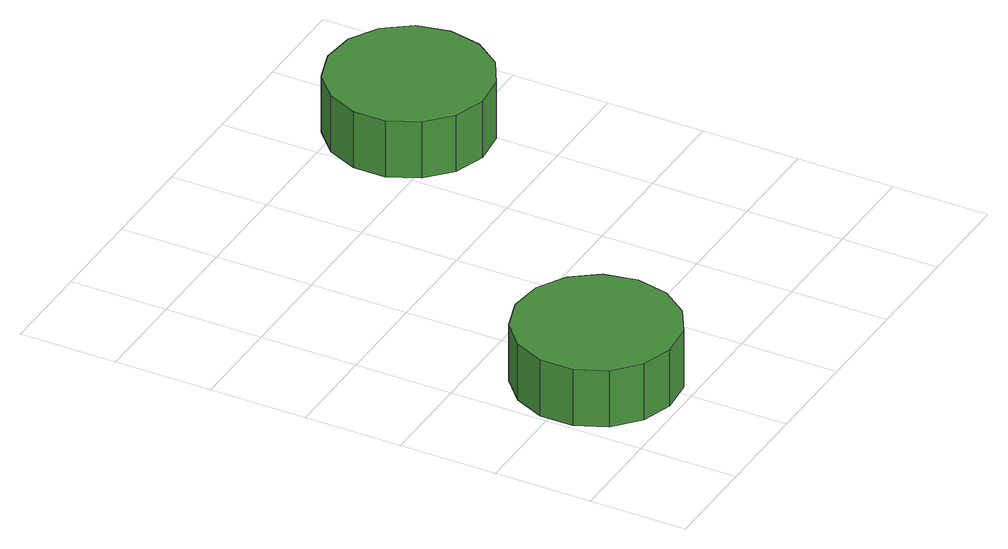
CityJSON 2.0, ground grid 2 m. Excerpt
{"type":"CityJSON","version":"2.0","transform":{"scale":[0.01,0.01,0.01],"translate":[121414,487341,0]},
"CityObjects":{
"tree1":{"type":"SolitaryVegetationObject","attributes":{"function":"something"},"geometry":[{"type":"MultiSurface","lod":"1","boundaries":[[[0,1,2,3,4,5,6,7,8,9,10,11,12,13,14]],[[15,16,17,18,19,20,21,22,23,24,25,26,27,28,29]],[[0,29,28,1]],[[1,28,27,2]],[[2,27,26,3]],[[3,26,25,4]],[[4,25,24,5]],[[5,24,23,6]],[[6,23,22,7]],[[7,22,21,8]],[[8,21,20,9]],[[9,20,19,10]],[[10,19,18,11]],[[11,18,17,12]],[[12,17,16,13]],[[13,16,15,14]],[[14,15,29,0]]]}]},
"tree2":{"type":"SolitaryVegetationObject","attributes":{"function":"something"},"geometry":[{"type":"MultiSurface","lod":"1","boundaries":[[[30,31,32,33,34,35,36,37,38,39,40,41,42,43,44]],[[45,46,47,48,49,50,51,52,53,54,55,56,57,58,59]],[[30,59,58,31]],[[31,58,57,32]],[[32,57,56,33]],[[33,56,55,34]],[[34,55,54,35]],[[35,54,53,36]],[[36,53,52,37]],[[37,52,51,38]],[[38,51,50,39]],[[39,50,49,40]],[[40,49,48,41]],[[41,48,47,42]],[[42,47,46,43]],[[43,46,45,44]],[[44,45,59,30]]]}]}
},
"vertices":[
[335,183,183],[321,250,183],[281,305,183],[222,339,183],[154,346,183],[89,325,183],[39,279,183],[11,217,183],[11,149,183],[39,87,183],[89,41,183],[154,20,183],[222,27,183],[281,61,183],[321,116,183],[321,116,58],[281,61,58],[222,27,58],[154,20,58],[89,41,58],[39,87,58],[11,149,58],[11,217,58],[39,279,58],[89,325,58],[154,346,58],[222,339,58],[281,305,58],[321,250,58],[335,183,58],
[905,880,188],[891,947,188],[851,1002,188],[792,1036,188],[724,1043,188],[659,1022,188],[609,976,188],[581,914,188],[581,846,188],[609,784,188],[659,738,188],[724,717,188],[792,724,188],[851,758,188],[891,813,188],[891,813,63],[851,758,63],[792,724,63],[724,717,63],[659,738,63],[609,784,63],[581,846,63],[581,914,63],[609,976,63],[659,1022,63],[724,1043,63],[792,1036,63],[851,1002,63],[891,947,63],[905,880,63]
]}
